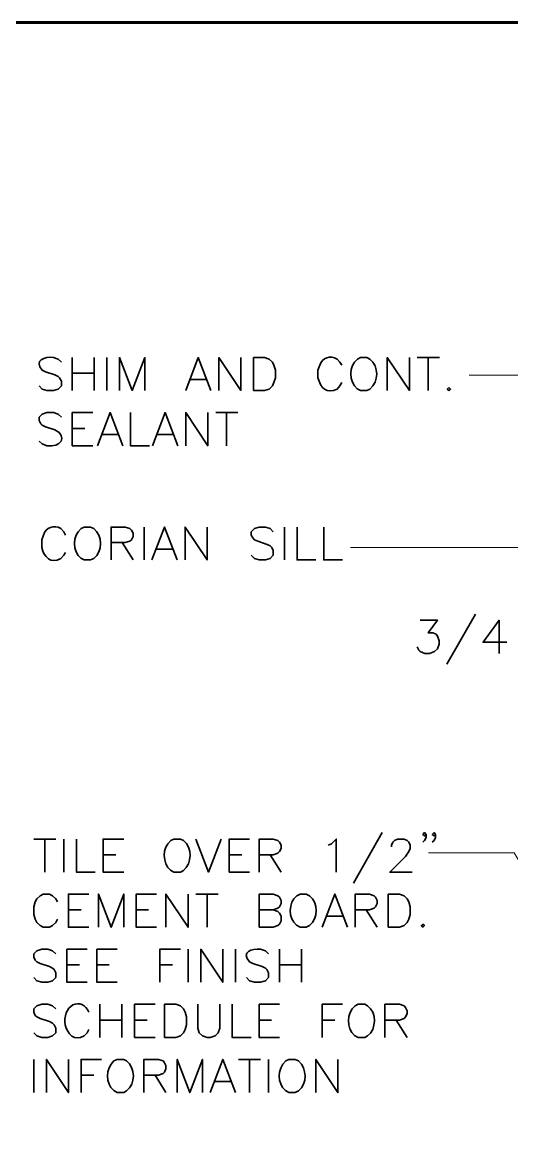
# Model space of a CAD drawing. Header units: inches. Extents: x 5 to 516, y -193 to 129.
# Drawn here: x 32.388 to 34.238, y -167.411 to -163.186 of the extents above; entities that cross this region are included whole.
import ezdxf

# ---------------------------------------------------------------- set-up
doc = ezdxf.new("R2010")
doc.units = ezdxf.units.IN
doc.header["$MEASUREMENT"] = 0
doc.layers.add('PDF7_Geometry', color=7, linetype='Continuous')

msp = doc.modelspace()

# ---------------------------------------------------------------- linework, layer by layer
at = {"layer": 'PDF7_Geometry', "lineweight": 60}
msp.add_lwpolyline([(59.9013316, -193.1846724), (59.9013316, -163.1857822), (14.901328, -163.1857822), (14.901328, -193.1846724)], dxfattribs=at)
at = {"layer": 'PDF7_Geometry', "lineweight": 15}
for points in [[(35.8068857, -164.3024499), (34.4024412, -164.5202277), (34.0768856, -164.5202277)], [(34.9313296, -165.8313377), (34.515774, -165.1713377), (33.6291072, -165.1713377)], [(34.483553, -166.7213389), (34.2479974, -166.3268944), (33.923553, -166.3268944)]]:
    msp.add_lwpolyline(points, dxfattribs=at)
at = {"layer": 'PDF7_Geometry', "lineweight": 35}
for points in [[(32.5357741, -164.4713387), (32.5235519, -164.4591165), (32.5057741, -164.4535609)], [(32.5768847, -164.4535594), (32.5768847, -164.5780038)], [(32.660218, -164.4535594), (32.660218, -164.5780038)], [(32.707995, -164.4535594), (32.707995, -164.5780038)], [(32.7557742, -164.5780033), (32.7557742, -164.4535588), (32.803552, -164.5780033), (32.8513298, -164.4535588), (32.8513298, -164.5780033)], [(33.0057742, -164.5780033), (33.053552, -164.4535588), (33.1013298, -164.5780033)], [(33.1313303, -164.5780033), (33.1313303, -164.4535588), (33.2146637, -164.5780033), (33.2146637, -164.4535588)], [(33.70244, -164.4591149), (33.6902178, -164.4535594), (33.6668845, -164.4535594), (33.6546622, -164.4591149), (33.6435511, -164.4713371)], [(33.7679949, -164.5780033), (33.7679949, -164.4535588), (33.8513282, -164.5780033), (33.8513282, -164.4535588)], [(33.8813304, -164.4535594), (33.9646637, -164.4535594)], [(33.922441, -164.4535594), (33.922441, -164.5780038)], [(33.5124406, -164.4824493), (33.505774, -164.5013382), (33.505774, -164.5302271)], [(33.595774, -164.4824493), (33.5891073, -164.4713382), (33.5779962, -164.459116)], [(32.4635519, -164.5013387), (32.4757741, -164.5068942), (32.5113296, -164.5191165), (32.5235519, -164.524672), (32.5291074, -164.5302276), (32.5357741, -164.5424498), (32.5357741, -164.5602276), (32.5235519, -164.5724498), (32.5057741, -164.5780054), (32.4813296, -164.5780054), (32.4635519, -164.5724498), (32.4524407, -164.5602276)], [(32.5768847, -164.5124492), (32.660218, -164.5124492)], [(33.0235513, -164.5368927), (33.0835513, -164.5368927)], [(33.5779962, -164.5724493), (33.5891073, -164.5602271), (33.595774, -164.5480049)], [(33.6668845, -164.5780038), (33.6902178, -164.5780038), (33.70244, -164.5724483)], [(32.5357741, -164.6791159), (32.5235519, -164.6680048), (32.5057741, -164.6613381), (32.4813296, -164.6613381), (32.4635519, -164.6680048), (32.4524407, -164.6791159), (32.4524407, -164.6913381), (32.4579963, -164.7035604), (32.4635519, -164.7091159), (32.4757741, -164.7157826), (32.5113296, -164.7268937)], [(32.6546624, -164.7868927), (32.5768847, -164.7868927), (32.5768847, -164.6613372), (32.6546624, -164.6613372)], [(32.6724409, -164.7868927), (32.7202186, -164.6613372), (32.7679964, -164.7868927)], [(32.7968848, -164.6613366), (32.7968848, -164.7868922), (32.869107, -164.7868922)], [(32.8802181, -164.7868927), (32.9279959, -164.6613372), (32.9757737, -164.7868927)], [(33.0057742, -164.7868927), (33.0057742, -164.6613372), (33.0891076, -164.7868927), (33.0891076, -164.6613372)], [(33.1191075, -164.6613366), (33.2024408, -164.6613366)], [(33.160218, -164.6613366), (33.160218, -164.7868922)], [(32.5768847, -164.7213387), (32.6246624, -164.7213387)], [(32.6902179, -164.74467), (32.7502179, -164.74467)], [(32.8991074, -164.74467), (32.9579963, -164.74467)], [(32.4813296, -164.7868937), (32.4635519, -164.780227), (32.4524407, -164.7691159)], [(32.4679957, -165.1246703), (32.461329, -165.1424481), (32.461329, -165.1724481)], [(32.551329, -165.1246703), (32.5446623, -165.1124481), (32.5335512, -165.1002259)], [(32.6579973, -165.100226), (32.6457751, -165.0946704), (32.6224418, -165.0946704), (32.6102195, -165.100226), (32.5991084, -165.1124482)], [(32.7235521, -165.2191166), (32.7235521, -165.0946721), (32.7768855, -165.0946721), (32.7946633, -165.1002277), (32.8013299, -165.1068944), (32.8068855, -165.1180055), (32.8068855, -165.1302277), (32.8013299, -165.1424499), (32.7946633, -165.1480055), (32.7768855, -165.153561), (32.7235521, -165.153561)], [(32.8491083, -165.0946704), (32.8491083, -165.2191149)], [(32.877996, -165.2191166), (32.9257738, -165.0946721), (32.9735515, -165.2191166)], [(33.0035521, -165.2191166), (33.0035521, -165.0946721), (33.0868854, -165.2191166), (33.0868854, -165.0946721)], [(33.3368854, -165.1124497), (33.3246632, -165.1002275), (33.3068854, -165.094672), (33.2835521, -165.094672), (33.2657743, -165.1002275), (33.2535521, -165.1124497), (33.2535521, -165.124672), (33.2591077, -165.1357831), (33.2657743, -165.1424497), (33.2779965, -165.1480053), (33.3135521, -165.1602275), (33.3246632, -165.1657831), (33.3313299, -165.1724498), (33.3368854, -165.1835609), (33.3368854, -165.2013386), (33.3246632, -165.2135609), (33.3068854, -165.2191164), (33.2835521, -165.2191164), (33.2657743, -165.2135609), (33.2535521, -165.2013386)], [(33.3791059, -165.0946704), (33.3791059, -165.2191149)], [(33.4268852, -165.0946704), (33.4268852, -165.2191149), (33.4979963, -165.2191149)], [(33.5279956, -165.0946704), (33.5279956, -165.2191149), (33.5991067, -165.2191149)], [(32.7657749, -165.1535603), (32.806886, -165.2191159)], [(32.5335512, -165.2135592), (32.5446623, -165.201337), (32.551329, -165.1902259)], [(32.6224418, -165.2191149), (32.6457751, -165.2191149), (32.6579973, -165.2135593)], [(32.8968852, -165.1780038), (32.9557741, -165.1780038)], [(34.1013282, -165.4235595), (33.9935504, -165.6135595)], [(33.892441, -165.446893), (33.9579966, -165.446893), (33.922441, -165.4946708), (33.9402188, -165.4946708), (33.952441, -165.5002264), (33.9579966, -165.506893), (33.9635522, -165.5246708), (33.9635522, -165.536893), (33.9579966, -165.5546708), (33.9457744, -165.5657819), (33.9279966, -165.5724486), (33.9102188, -165.5724486), (33.892441, -165.5657819), (33.8868855, -165.5602264), (33.8802188, -165.5480042)], [(34.190218, -165.5724486), (34.190218, -165.446893), (34.130218, -165.5302264), (34.220218, -165.5302264)], [(32.4313294, -166.2746722), (32.5146627, -166.2746722)], [(32.4735521, -166.2746722), (32.4735521, -166.3991167)], [(32.5446626, -166.2746722), (32.5446626, -166.3991167)], [(32.5924396, -166.2746722), (32.5924396, -166.3991167), (32.6635507, -166.3991167)], [(32.77133, -166.3991162), (32.6935522, -166.3991162), (32.6935522, -166.2746717), (32.77133, -166.2746717)], [(32.9968849, -166.2802278), (32.9857738, -166.2746722), (32.9613293, -166.2746722), (32.9491071, -166.2802278), (32.937996, -166.29245)], [(33.0446627, -166.2746722), (33.0924404, -166.3991167), (33.1402182, -166.2746722)], [(33.2468854, -166.3991162), (33.1702188, -166.3991162), (33.1702188, -166.2746717), (33.2468854, -166.2746717)], [(33.283552, -166.3991162), (33.283552, -166.2746717), (33.3368854, -166.2746717), (33.3546631, -166.2802273), (33.3602187, -166.2857828), (33.3668854, -166.298005), (33.3668854, -166.3102273), (33.3602187, -166.3213384), (33.3546631, -166.328005), (33.3368854, -166.3335606), (33.283552, -166.3335606)], [(33.5446627, -166.2980058), (33.5568849, -166.2924502), (33.5746627, -166.2746724), (33.5746627, -166.3991169)], [(33.7479957, -166.2502265), (33.6402179, -166.4413377)], [(33.7835521, -166.30356), (33.7835521, -166.2980044), (33.7891076, -166.2857822), (33.7957743, -166.2802266), (33.8068854, -166.2746711), (33.8313298, -166.2746711), (33.8424409, -166.2802266), (33.8491076, -166.2857822), (33.8546632, -166.2980044), (33.8546632, -166.3102266), (33.8491076, -166.3213377), (33.8368854, -166.3402266), (33.7768854, -166.3991155), (33.8613298, -166.3991155)], [(33.9146624, -166.2568929), (33.9079957, -166.2624485), (33.9024401, -166.2568929), (33.9079957, -166.2502263), (33.9146624, -166.2568929), (33.9146624, -166.268004), (33.9079957, -166.2802263), (33.9024401, -166.2857818)], [(33.9502187, -166.2568929), (33.9446632, -166.2624485), (33.9379965, -166.2568929), (33.9446632, -166.2502263), (33.9502187, -166.2568929), (33.9502187, -166.268004), (33.9446632, -166.2802263), (33.9379965, -166.2857818)], [(32.6935522, -166.3335599), (32.74133, -166.3335599)], [(33.1702188, -166.3335599), (33.2179965, -166.3335599)], [(33.3246626, -166.3335599), (33.3668848, -166.3991154)], [(32.9613293, -166.3991167), (32.9857738, -166.3991167), (32.9968849, -166.3935611)], [(32.5213291, -166.5124494), (32.5146624, -166.5002272), (32.5024402, -166.4891161), (32.4913291, -166.4824494), (32.4668846, -166.4824494), (32.4557735, -166.4891161), (32.4435513, -166.5002272), (32.4368846, -166.5124494), (32.4313291, -166.5302272), (32.4313291, -166.5602272), (32.4368846, -166.578005), (32.4435513, -166.5902272), (32.4557735, -166.6013383), (32.4668846, -166.608005), (32.4913291, -166.608005), (32.5024402, -166.6013383), (32.5146624, -166.5902272), (32.5213291, -166.578005)], [(32.6402175, -166.6080056), (32.5624397, -166.6080056), (32.5624397, -166.48245), (32.6402175, -166.48245)], [(32.6757729, -166.6080056), (32.6757729, -166.48245), (32.7235507, -166.6080056), (32.7713285, -166.48245), (32.7713285, -166.6080056)], [(32.8957728, -166.6080056), (32.8191061, -166.6080056), (32.8191061, -166.48245), (32.8957728, -166.48245)], [(32.9313294, -166.6080056), (32.9313294, -166.48245), (33.0146627, -166.6080056), (33.0146627, -166.48245)], [(33.0446627, -166.4824495), (33.127996, -166.4824495)], [(33.0868854, -166.4824495), (33.0868854, -166.6080051)], [(33.283552, -166.6080056), (33.283552, -166.48245), (33.3368854, -166.48245), (33.3546631, -166.4891167), (33.3602187, -166.4946723), (33.3668854, -166.5068945), (33.3668854, -166.5180056), (33.3602187, -166.5302278), (33.3546631, -166.5357834), (33.3368854, -166.54245), (33.283552, -166.54245)], [(33.4735514, -166.4891162), (33.4613292, -166.4824495), (33.4379958, -166.4824495), (33.4257736, -166.4891162), (33.4146625, -166.5002273)], [(33.5213292, -166.6080056), (33.569107, -166.48245), (33.6168847, -166.6080056)], [(33.6468853, -166.6080056), (33.6468853, -166.48245), (33.7002186, -166.48245), (33.7179964, -166.4891167), (33.723552, -166.4946723), (33.7302186, -166.5068945), (33.7302186, -166.5180056), (33.723552, -166.5302278), (33.7179964, -166.5357834), (33.7002186, -166.54245), (33.6468853, -166.54245)], [(32.5624397, -166.5424493), (32.6102175, -166.5424493)], [(32.8191061, -166.5424493), (32.8657728, -166.5424493)], [(33.3368854, -166.5424493), (33.3546632, -166.5480049), (33.3602188, -166.5546715), (33.3668854, -166.5657827), (33.3668854, -166.5835604), (33.3602188, -166.5957827), (33.3546632, -166.6013382), (33.3368854, -166.6080049), (33.2835521, -166.6080049)], [(33.5391085, -166.5657828), (33.5991085, -166.5657828)], [(33.6879959, -166.5424493), (33.7302181, -166.6080049)], [(33.4379958, -166.6080051), (33.4613292, -166.6080051), (33.4735514, -166.6013384)], [(32.5146627, -166.709116), (32.5024405, -166.6968938), (32.4846627, -166.6913382), (32.4613294, -166.6913382), (32.4435516, -166.6968938), (32.4313294, -166.709116), (32.4313294, -166.7213382), (32.4368849, -166.7324493), (32.4435516, -166.739116), (32.4557738, -166.7446716), (32.4913294, -166.7568938), (32.5024405, -166.7624493), (32.5091071, -166.7680049), (32.5146627, -166.7802271), (32.5146627, -166.7980049), (32.5024405, -166.8102271), (32.4846627, -166.8157827), (32.4613294, -166.8157827), (32.4435516, -166.8102271), (32.4313294, -166.7980049)], [(32.6335521, -166.8157829), (32.5568855, -166.8157829), (32.5568855, -166.6913384), (32.6335521, -166.6913384)], [(32.7468854, -166.8157829), (32.6702187, -166.8157829), (32.6702187, -166.6913384), (32.7468854, -166.6913384)], [(32.9079959, -166.8157829), (32.9079959, -166.6913384), (32.9857737, -166.6913384)], [(33.0146627, -166.6913389), (33.0146627, -166.8157834)], [(33.0624397, -166.8157829), (33.0624397, -166.6913384), (33.145773, -166.8157829), (33.145773, -166.6913384)], [(33.1935523, -166.6913389), (33.1935523, -166.8157834)], [(33.3191061, -166.709116), (33.3068839, -166.6968938), (33.2891061, -166.6913382)], [(33.360219, -166.6913389), (33.360219, -166.8157834)], [(33.4435523, -166.6913389), (33.4435523, -166.8157834)], [(33.2468839, -166.739116), (33.2591061, -166.7446716), (33.2946617, -166.7568938), (33.3068839, -166.7624493), (33.3124395, -166.7680049), (33.3191061, -166.7802271), (33.3191061, -166.7980049), (33.3068839, -166.8102271), (33.2891061, -166.8157827), (33.2657728, -166.8157827), (33.2468839, -166.8102271), (33.2357728, -166.7980049)], [(32.5568855, -166.7502266), (32.6046633, -166.7502266)], [(32.6702187, -166.7502266), (32.7168854, -166.7502266)], [(32.9079959, -166.7502266), (32.9557737, -166.7502266)], [(33.360219, -166.7502266), (33.4435523, -166.7502266)], [(32.5146627, -166.9168933), (32.5024405, -166.9057821), (32.4846627, -166.8991155), (32.4613294, -166.8991155), (32.4435516, -166.9057821), (32.4313294, -166.9168933), (32.4313294, -166.9291155), (32.4368849, -166.9413377), (32.4435516, -166.9468933), (32.4557738, -166.9535599), (32.4913294, -166.964671), (32.5024405, -166.9713377), (32.5091071, -166.9768933), (32.5146627, -166.9891155), (32.5146627, -167.0068933), (32.5024405, -167.0191155), (32.4846627, -167.024671), (32.4613294, -167.024671), (32.4435516, -167.0191155), (32.4313294, -167.0068933)], [(32.6813294, -166.8991162), (32.6813294, -167.0246718)], [(32.7646627, -166.8991162), (32.7646627, -167.0246718)], [(32.8902175, -167.0246723), (32.8124397, -167.0246723), (32.8124397, -166.8991167), (32.8902175, -166.8991167)], [(33.051329, -166.8991162), (33.051329, -166.9891162), (33.0568846, -167.006894), (33.0691068, -167.0191162), (33.0868846, -167.0246718), (33.0979957, -167.0246718), (33.1168846, -167.0191162), (33.1279957, -167.006894), (33.1346624, -166.9891162), (33.1346624, -166.8991162)], [(33.1813294, -166.8991162), (33.1813294, -167.0246718), (33.2535516, -167.0246718)], [(33.3602187, -167.0246723), (33.283552, -167.0246723), (33.283552, -166.8991167), (33.3602187, -166.8991167)], [(33.5213292, -167.0246723), (33.5213292, -166.8991167), (33.599107, -166.8991167)], [(33.6935515, -166.9057829), (33.6824404, -166.8991162), (33.6579959, -166.8991162), (33.6468848, -166.9057829), (33.6346626, -166.916894)], [(33.7591063, -167.0246723), (33.7591063, -166.8991167), (33.8135508, -166.8991167), (33.8313286, -166.9057834), (33.8368841, -166.911339), (33.8424397, -166.9235612), (33.8424397, -166.9357834), (33.8368841, -166.9468945), (33.8313286, -166.9535612), (33.8135508, -166.9591167), (33.7591063, -166.9591167)], [(32.6813294, -166.959116), (32.7646627, -166.959116)], [(32.8124397, -166.959116), (32.8602175, -166.959116)], [(33.283552, -166.959116), (33.3302187, -166.959116)], [(33.5213292, -166.959116), (33.569107, -166.959116)], [(33.8013291, -166.959116), (33.8424402, -167.0246716)], [(32.622441, -167.0191161), (32.6335521, -167.0068939), (32.6402188, -166.9946717)], [(33.6579959, -167.0246718), (33.6824404, -167.0246718), (33.6935515, -167.0191162)], [(32.4313294, -167.1080056), (32.4313294, -167.2335612)], [(32.4791063, -167.2335595), (32.4791063, -167.1080039), (32.5624397, -167.2335595), (32.5624397, -167.1080039)], [(32.6102189, -167.2335595), (32.6102189, -167.1080039), (32.6879967, -167.1080039)], [(32.7824412, -167.1135612), (32.7713301, -167.1080056), (32.7468857, -167.1080056), (32.7346634, -167.1135612), (32.7235523, -167.1257834)], [(32.8479961, -167.2335595), (32.8479961, -167.1080039), (32.9024405, -167.1080039), (32.9202183, -167.1135595), (32.9257738, -167.1202261), (32.9313294, -167.1313373), (32.9313294, -167.1435595), (32.9257738, -167.1557817), (32.9202183, -167.1613373), (32.9024405, -167.1680039), (32.8479961, -167.1680039)], [(32.9735522, -167.2335595), (32.9735522, -167.1080039), (33.02133, -167.2335595), (33.0691077, -167.1080039), (33.0691077, -167.2335595)], [(33.0979961, -167.2335595), (33.1457739, -167.1080039), (33.1935516, -167.2335595)], [(33.2057751, -167.1080056), (33.2891085, -167.1080056)], [(33.2468857, -167.1080056), (33.2468857, -167.2335612)], [(33.3191061, -167.1080056), (33.3191061, -167.2335612)], [(33.4324397, -167.1135612), (33.4202175, -167.1080056), (33.3957731, -167.1080056), (33.384662, -167.1135612), (33.3724397, -167.1257834)], [(33.4979957, -167.2335595), (33.4979957, -167.1080039), (33.581329, -167.2335595), (33.581329, -167.1080039)], [(32.6102189, -167.1680055), (32.6579967, -167.1680055)], [(32.8902188, -167.1680055), (32.9313299, -167.233561)], [(33.1168853, -167.191339), (33.1757742, -167.191339)], [(32.7468857, -167.2335612), (32.7713301, -167.2335612), (32.7824412, -167.2268945)], [(33.3957731, -167.2335612), (33.4202175, -167.2335612), (33.4324397, -167.2268945)]]:
    msp.add_lwpolyline(points, dxfattribs=at)
for points in [[(33.2624406, -164.5780033), (33.2624406, -164.4535588), (33.3035517, -164.4535588), (33.3213295, -164.4591144), (33.3335517, -164.4713366), (33.3391073, -164.4824477), (33.345774, -164.5013366), (33.345774, -164.5302255), (33.3391073, -164.5480033), (33.3335517, -164.5602255), (33.3213295, -164.5724477), (33.3035517, -164.5780033)], [(34.0002178, -164.5668926), (33.9946623, -164.5724482), (34.0002178, -164.5780037), (34.0068845, -164.5724482)], [(33.7713292, -166.6080056), (33.7713292, -166.48245), (33.8135514, -166.48245), (33.8313292, -166.4891167), (33.8424403, -166.5002278), (33.849107, -166.51245), (33.8546625, -166.5302278), (33.8546625, -166.5602278), (33.849107, -166.5780056), (33.8424403, -166.5902278), (33.8313292, -166.6013389), (33.8135514, -166.6080056)], [(33.9024395, -166.5957827), (33.8968839, -166.6013383), (33.9024395, -166.608005), (33.9079951, -166.6013383)], [(32.9257729, -167.0246723), (32.9257729, -166.8991167), (32.9679952, -166.8991167), (32.9857729, -166.9057834), (32.9968841, -166.9168945), (33.0035507, -166.9291167), (33.0091063, -166.9468945), (33.0091063, -166.9768945), (33.0035507, -166.9946723), (32.9968841, -167.0068945), (32.9857729, -167.0191167), (32.9679952, -167.0246723)]]:
    msp.add_lwpolyline(points, close=True, dxfattribs=at)
msp.add_ellipse((32.5977449, -166.9611807), major_axis=(0.0003068, 0.0640439), ratio=0.764937873, start_param=5.240396029, end_param=8.105515274, dxfattribs=at)
for points in [[(32.5057741, -164.4535609), (32.4719778, -164.4482276), (32.4308296, -164.4647831), (32.4635519, -164.5013387)], [(33.5779962, -164.459116), (33.5521629, -164.4427827), (33.5223666, -164.4549493), (33.5124406, -164.4824493)], [(33.6435511, -164.4713371), (33.6195697, -164.5007445), (33.6286252, -164.5670594), (33.6668845, -164.5780038)], [(33.70244, -164.5724483), (33.7360326, -164.5453001), (33.7367919, -164.4861149), (33.70244, -164.4591149)], [(33.505774, -164.5302271), (33.5146999, -164.566116), (33.5391814, -164.5938382), (33.5779962, -164.5724493)], [(32.5113296, -164.7268937), (32.563163, -164.7530789), (32.5311259, -164.7956159), (32.4813296, -164.7868937)], [(32.5335512, -165.1002259), (32.5079772, -165.0837815), (32.4764031, -165.096337), (32.4679957, -165.1246703)], [(32.5991084, -165.1124482), (32.5754973, -165.1444112), (32.583164, -165.2066334), (32.6224418, -165.2191149)], [(32.6579973, -165.2135593), (32.6928492, -165.1859482), (32.6913677, -165.1274667), (32.6579973, -165.100226)], [(32.461329, -165.1724481), (32.4700327, -165.2076148), (32.4960142, -165.2348185), (32.5335512, -165.2135592)], [(32.937996, -166.29245), (32.9136441, -166.32195), (32.9233663, -166.3883389), (32.9613293, -166.3991167)], [(32.9968849, -166.3935611), (33.0302552, -166.3663389), (33.0317367, -166.3078204), (32.9968849, -166.2802278)], [(33.4146625, -166.5002273), (33.3914032, -166.5327273), (33.3978662, -166.5927828), (33.4379958, -166.6080051)], [(33.4735514, -166.6013384), (33.5076625, -166.5762828), (33.5076625, -166.5141717), (33.4735514, -166.4891162)], [(33.2891061, -166.6913382), (33.2552172, -166.6863938), (33.2137913, -166.7025049), (33.2468839, -166.739116)], [(33.6935515, -167.0191162), (33.7271626, -166.9954866), (33.7283108, -166.9283569), (33.6935515, -166.9057829)], [(33.6346626, -166.916894), (33.6115885, -166.9484495), (33.6177737, -167.0100977), (33.6579959, -167.0246718)], [(32.5502188, -166.9768939), (32.5591447, -167.0127828), (32.5836262, -167.040505), (32.622441, -167.0191161)], [(32.7824412, -167.2268945), (32.8172931, -167.1992834), (32.8158116, -167.1408019), (32.7824412, -167.1135612)], [(33.4324397, -167.2268945), (33.4660323, -167.1986723), (33.4647546, -167.1415982), (33.4324397, -167.1135612)], [(32.7235523, -167.1257834), (32.6998857, -167.1593019), (32.7072746, -167.217339), (32.7468857, -167.2335612)], [(33.3724397, -167.1257834), (33.3490323, -167.1636908), (33.3563842, -167.2139501), (33.3957731, -167.2335612)]]:
    msp.add_open_spline(points, degree=3, dxfattribs=at)

doc.saveas('drawing.dxf')
